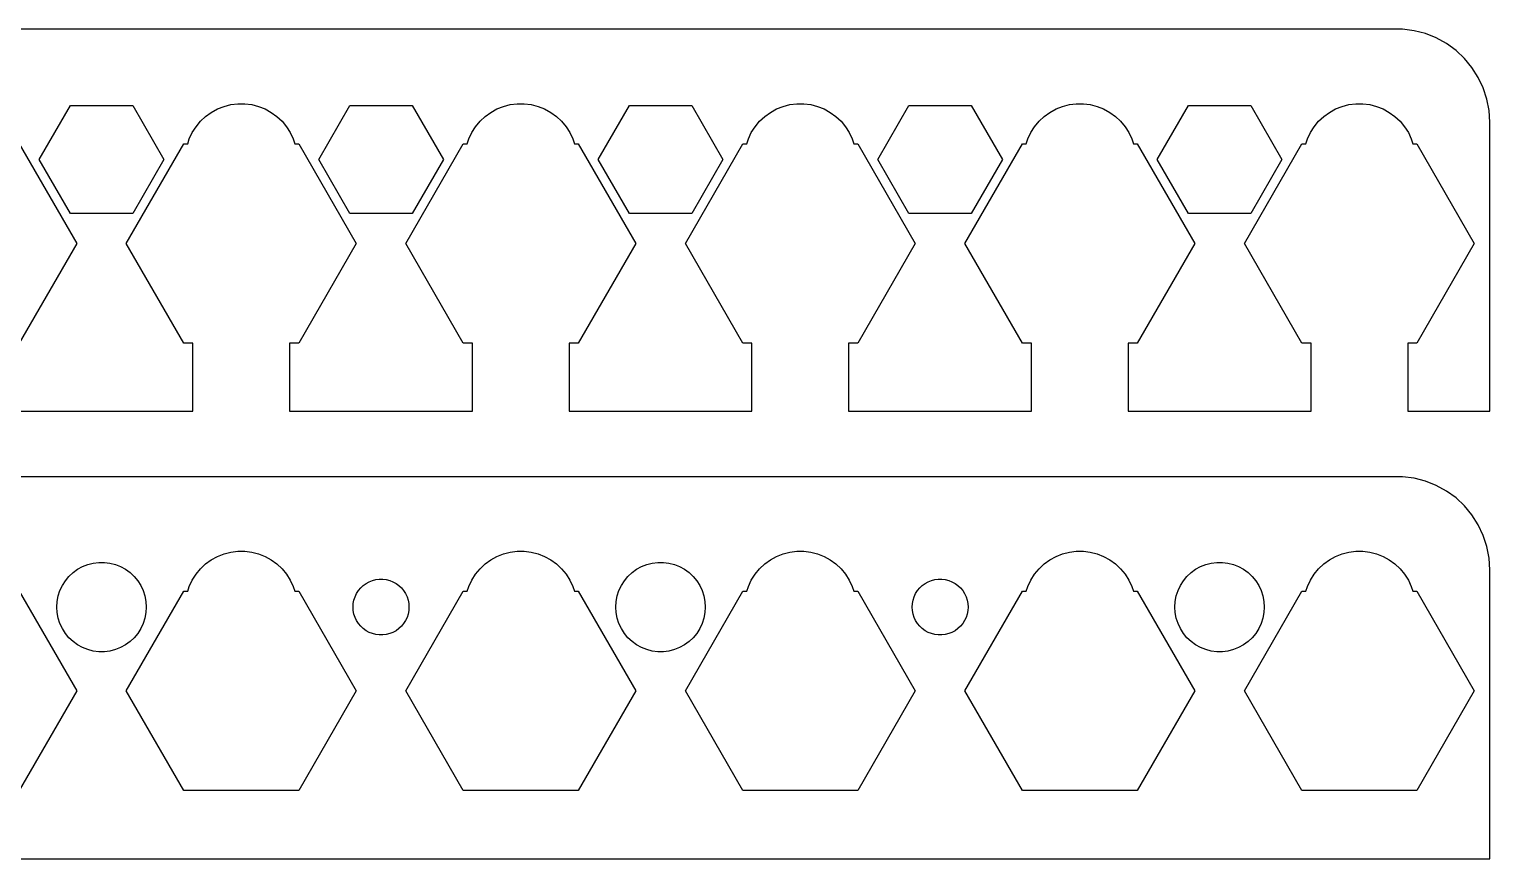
# Model space of a CAD drawing. Header units: metres. Extents: x -74 to 74, y 0 to 92.
# Drawn here: x -3.9 to 74.5, y 0 to 44.5 of the extents above; entities that cross this region are included whole.
import ezdxf

# ---------------------------------------------------------------- set-up
doc = ezdxf.new("R2010")
doc.units = ezdxf.units.M

msp = doc.modelspace()

# ---------------------------------------------------------------- linework, layer by layer
for p, q in [((69.8139, 44.4901), (-69.8139, 44.4901)), ((70.4369, 44.4114), (69.8139, 44.4901)), ((71.0451, 44.2553), (70.4369, 44.4114)), ((71.6289, 44.0241), (71.0451, 44.2553)), ((72.1791, 43.7216), (71.6289, 44.0241)), ((72.6871, 43.3526), (72.1791, 43.7216)), ((73.1448, 42.9227), (72.6871, 43.3526)), ((73.5451, 42.4389), (73.1448, 42.9227)), ((73.8815, 41.9088), (73.5451, 42.4389)), ((74.1489, 41.3406), (73.8815, 41.9088)), ((74.3429, 40.7434), (74.1489, 41.3406)), ((-3.34659, 37.5), (-1.67329, 40.3982)), ((-1.67329, 40.3982), (1.67329, 40.3982)), ((1.67329, 40.3982), (3.34659, 37.5)), ((5.58772, 39.8115), (5.89252, 40.033)), ((5.89252, 40.033), (6.22266, 40.2145)), ((6.22266, 40.2145), (6.57294, 40.3532)), ((6.57294, 40.3532), (6.93785, 40.4469)), ((6.93785, 40.4469), (7.31161, 40.4941)), ((7.31161, 40.4941), (7.68837, 40.4941)), ((7.68837, 40.4941), (8.06213, 40.4469)), ((8.06213, 40.4469), (8.42705, 40.3532)), ((8.42705, 40.3532), (8.77733, 40.2145)), ((8.77733, 40.2145), (9.10747, 40.033)), ((9.10747, 40.033), (9.41226, 39.8115)), ((11.6534, 37.5), (13.3267, 40.3982)), ((13.3267, 40.3982), (16.6733, 40.3982)), ((16.6733, 40.3982), (18.3466, 37.5)), ((20.5877, 39.8115), (20.8925, 40.033)), ((20.8925, 40.033), (21.2227, 40.2145)), ((21.2227, 40.2145), (21.5729, 40.3532)), ((21.5729, 40.3532), (21.9379, 40.4469)), ((21.9379, 40.4469), (22.3116, 40.4941)), ((22.3116, 40.4941), (22.6884, 40.4941)), ((22.6884, 40.4941), (23.0621, 40.4469)), ((23.0621, 40.4469), (23.427, 40.3532)), ((23.427, 40.3532), (23.7773, 40.2145)), ((23.7773, 40.2145), (24.1075, 40.033)), ((24.1075, 40.033), (24.4123, 39.8115)), ((26.6534, 37.5), (28.3267, 40.3982)), ((28.3267, 40.3982), (31.6733, 40.3982)), ((31.6733, 40.3982), (33.3466, 37.5)), ((35.5877, 39.8115), (35.8925, 40.033)), ((35.8925, 40.033), (36.2227, 40.2145)), ((36.2227, 40.2145), (36.5729, 40.3532)), ((36.5729, 40.3532), (36.9379, 40.4469)), ((36.9379, 40.4469), (37.3116, 40.4941)), ((37.3116, 40.4941), (37.6884, 40.4941)), ((37.6884, 40.4941), (38.0621, 40.4469)), ((38.0621, 40.4469), (38.427, 40.3532)), ((38.427, 40.3532), (38.7773, 40.2145)), ((38.7773, 40.2145), (39.1075, 40.033)), ((39.1075, 40.033), (39.4123, 39.8115)), ((41.6534, 37.5), (43.3267, 40.3982)), ((43.3267, 40.3982), (46.6733, 40.3982)), ((46.6733, 40.3982), (48.3466, 37.5)), ((50.5877, 39.8115), (50.8925, 40.033)), ((50.8925, 40.033), (51.2227, 40.2145)), ((51.2227, 40.2145), (51.5729, 40.3532)), ((51.5729, 40.3532), (51.9379, 40.4469)), ((51.9379, 40.4469), (52.3116, 40.4941)), ((52.3116, 40.4941), (52.6884, 40.4941)), ((52.6884, 40.4941), (53.0621, 40.4469)), ((53.0621, 40.4469), (53.427, 40.3532)), ((53.427, 40.3532), (53.7773, 40.2145)), ((53.7773, 40.2145), (54.1075, 40.033)), ((54.1075, 40.033), (54.4123, 39.8115)), ((56.6534, 37.5), (58.3267, 40.3982)), ((58.3267, 40.3982), (61.6733, 40.3982)), ((61.6733, 40.3982), (63.3466, 37.5)), ((65.5877, 39.8115), (65.8925, 40.033)), ((65.8925, 40.033), (66.2227, 40.2145)), ((66.2227, 40.2145), (66.573, 40.3532)), ((66.573, 40.3532), (66.9379, 40.4469)), ((66.9379, 40.4469), (67.3116, 40.4941)), ((67.3116, 40.4941), (67.6884, 40.4941)), ((67.6884, 40.4941), (68.0621, 40.4469)), ((68.0621, 40.4469), (68.427, 40.3532)), ((68.427, 40.3532), (68.7773, 40.2145)), ((68.7773, 40.2145), (69.1075, 40.033)), ((69.1075, 40.033), (69.4123, 39.8115)), ((74.4606, 40.1267), (74.3429, 40.7434)), ((74.5, 39.5), (74.4606, 40.1267)), ((4.87108, 38.9453), (5.07294, 39.2634)), ((5.07294, 39.2634), (5.31308, 39.5536)), ((5.31308, 39.5536), (5.58772, 39.8115)), ((9.41226, 39.8115), (9.6869, 39.5536)), ((9.6869, 39.5536), (9.92705, 39.2634)), ((9.92705, 39.2634), (10.1289, 38.9453)), ((19.8711, 38.9453), (20.0729, 39.2634)), ((20.0729, 39.2634), (20.3131, 39.5536)), ((20.3131, 39.5536), (20.5877, 39.8115)), ((24.4123, 39.8115), (24.6869, 39.5536)), ((24.6869, 39.5536), (24.927, 39.2634)), ((24.927, 39.2634), (25.1289, 38.9453)), ((34.8711, 38.9453), (35.0729, 39.2634)), ((35.0729, 39.2634), (35.3131, 39.5536)), ((35.3131, 39.5536), (35.5877, 39.8115)), ((39.4123, 39.8115), (39.6869, 39.5536)), ((39.6869, 39.5536), (39.927, 39.2634)), ((39.927, 39.2634), (40.1289, 38.9453)), ((49.8711, 38.9453), (50.0729, 39.2634)), ((50.0729, 39.2634), (50.3131, 39.5536)), ((50.3131, 39.5536), (50.5877, 39.8115)), ((54.4123, 39.8115), (54.6869, 39.5536)), ((54.6869, 39.5536), (54.927, 39.2634)), ((54.927, 39.2634), (55.1289, 38.9453)), ((64.8711, 38.9453), (65.073, 39.2634)), ((65.073, 39.2634), (65.3131, 39.5536)), ((65.3131, 39.5536), (65.5877, 39.8115)), ((69.4123, 39.8115), (69.6869, 39.5536)), ((69.6869, 39.5536), (69.927, 39.2634)), ((69.927, 39.2634), (70.1289, 38.9453)), ((74.5, 24), (74.5, 39.5)), ((4.62585, 38.3434), (4.71066, 38.6044)), ((4.71066, 38.6044), (4.87108, 38.9453)), ((10.1289, 38.9453), (10.2893, 38.6044)), ((10.2893, 38.6044), (10.3741, 38.3434)), ((19.6259, 38.3434), (19.7107, 38.6044)), ((19.7107, 38.6044), (19.8711, 38.9453)), ((25.1289, 38.9453), (25.2893, 38.6044)), ((25.2893, 38.6044), (25.3741, 38.3434)), ((34.6259, 38.3434), (34.7107, 38.6044)), ((34.7107, 38.6044), (34.8711, 38.9453)), ((40.1289, 38.9453), (40.2893, 38.6044)), ((40.2893, 38.6044), (40.3741, 38.3434)), ((49.6259, 38.3434), (49.7107, 38.6044)), ((49.7107, 38.6044), (49.8711, 38.9453)), ((55.1289, 38.9453), (55.2893, 38.6044)), ((55.2893, 38.6044), (55.3741, 38.3434)), ((64.6259, 38.3434), (64.7107, 38.6044)), ((64.7107, 38.6044), (64.8711, 38.9453)), ((70.1289, 38.9453), (70.2893, 38.6044)), ((70.2893, 38.6044), (70.3741, 38.3434)), ((-4.41501, 38.3434), (-1.33, 33)), ((1.33, 33), (4.41501, 38.3434)), ((4.41501, 38.3434), (4.62585, 38.3434)), ((10.3741, 38.3434), (10.585, 38.3434)), ((10.585, 38.3434), (13.67, 33)), ((16.33, 33), (19.415, 38.3434)), ((19.415, 38.3434), (19.6259, 38.3434)), ((25.3741, 38.3434), (25.585, 38.3434)), ((25.585, 38.3434), (28.67, 33)), ((31.33, 33), (34.415, 38.3434)), ((34.415, 38.3434), (34.6259, 38.3434)), ((40.3741, 38.3434), (40.585, 38.3434)), ((40.585, 38.3434), (43.67, 33)), ((46.33, 33), (49.415, 38.3434)), ((49.415, 38.3434), (49.6259, 38.3434)), ((55.3741, 38.3434), (55.585, 38.3434)), ((55.585, 38.3434), (58.67, 33)), ((61.33, 33), (64.415, 38.3434)), ((64.415, 38.3434), (64.6259, 38.3434)), ((70.3741, 38.3434), (70.585, 38.3434)), ((70.585, 38.3434), (73.67, 33)), ((-1.67329, 34.6018), (-3.34659, 37.5)), ((3.34659, 37.5), (1.67329, 34.6018)), ((13.3267, 34.6018), (11.6534, 37.5)), ((18.3466, 37.5), (16.6733, 34.6018)), ((28.3267, 34.6018), (26.6534, 37.5)), ((33.3466, 37.5), (31.6733, 34.6018)), ((43.3267, 34.6018), (41.6534, 37.5)), ((48.3466, 37.5), (46.6733, 34.6018)), ((58.3267, 34.6018), (56.6534, 37.5)), ((63.3466, 37.5), (61.6733, 34.6018)), ((1.67329, 34.6018), (-1.67329, 34.6018)), ((16.6733, 34.6018), (13.3267, 34.6018)), ((31.6733, 34.6018), (28.3267, 34.6018)), ((46.6733, 34.6018), (43.3267, 34.6018)), ((61.6733, 34.6018), (58.3267, 34.6018)), ((-1.33, 33), (-4.41501, 27.6566)), ((4.41501, 27.6566), (1.33, 33)), ((13.67, 33), (10.585, 27.6566)), ((19.415, 27.6566), (16.33, 33)), ((28.67, 33), (25.585, 27.6566)), ((34.415, 27.6566), (31.33, 33)), ((43.67, 33), (40.585, 27.6566)), ((49.415, 27.6566), (46.33, 33)), ((58.67, 33), (55.585, 27.6566)), ((64.415, 27.6566), (61.33, 33)), ((73.67, 33), (70.585, 27.6566)), ((4.90581, 27.6566), (4.41501, 27.6566)), ((4.90581, 24), (4.90581, 27.6566)), ((10.585, 27.6566), (10.0942, 27.6566)), ((10.0942, 27.6566), (10.0942, 24)), ((19.9058, 27.6566), (19.415, 27.6566)), ((19.9058, 24), (19.9058, 27.6566)), ((25.585, 27.6566), (25.0942, 27.6566)), ((25.0942, 27.6566), (25.0942, 24)), ((34.9058, 27.6566), (34.415, 27.6566)), ((34.9058, 24), (34.9058, 27.6566)), ((40.585, 27.6566), (40.0942, 27.6566)), ((40.0942, 27.6566), (40.0942, 24)), ((49.9058, 27.6566), (49.415, 27.6566)), ((49.9058, 24), (49.9058, 27.6566)), ((55.585, 27.6566), (55.0942, 27.6566)), ((55.0942, 27.6566), (55.0942, 24)), ((64.9058, 27.6566), (64.415, 27.6566)), ((64.9058, 24), (64.9058, 27.6566)), ((70.585, 27.6566), (70.0942, 27.6566)), ((70.0942, 27.6566), (70.0942, 24)), ((-4.90581, 24), (4.90581, 24)), ((10.0942, 24), (19.9058, 24)), ((25.0942, 24), (34.9058, 24)), ((40.0942, 24), (49.9058, 24)), ((55.0942, 24), (64.9058, 24)), ((70.0942, 24), (74.5, 24)), ((69.8139, 20.4901), (-69.8139, 20.4901)), ((70.4369, 20.4114), (69.8139, 20.4901)), ((71.0451, 20.2553), (70.4369, 20.4114)), ((71.6289, 20.0241), (71.0451, 20.2553)), ((72.1791, 19.7216), (71.6289, 20.0241)), ((72.6871, 19.3526), (72.1791, 19.7216)), ((73.1448, 18.9227), (72.6871, 19.3526)), ((73.5451, 18.4389), (73.1448, 18.9227)), ((73.8815, 17.9088), (73.5451, 18.4389)), ((74.1489, 17.3406), (73.8815, 17.9088)), ((74.3429, 16.7434), (74.1489, 17.3406)), ((6.93785, 16.4469), (7.31161, 16.4941)), ((7.31161, 16.4941), (7.68837, 16.4941)), ((7.68837, 16.4941), (8.06213, 16.4469)), ((21.9379, 16.4469), (22.3116, 16.4941)), ((22.3116, 16.4941), (22.6884, 16.4941)), ((22.6884, 16.4941), (23.0621, 16.4469)), ((36.9379, 16.4469), (37.3116, 16.4941)), ((37.3116, 16.4941), (37.6884, 16.4941)), ((37.6884, 16.4941), (38.0621, 16.4469)), ((51.9379, 16.4469), (52.3116, 16.4941)), ((52.3116, 16.4941), (52.6884, 16.4941)), ((52.6884, 16.4941), (53.0621, 16.4469)), ((66.9379, 16.4469), (67.3116, 16.4941)), ((67.3116, 16.4941), (67.6884, 16.4941)), ((67.6884, 16.4941), (68.0621, 16.4469)), ((74.4606, 16.1267), (74.3429, 16.7434)), ((-1.02187, 15.6716), (-0.74164, 15.7825)), ((-0.74164, 15.7825), (-0.44971, 15.8575)), ((-0.44971, 15.8575), (-0.1507, 15.8953)), ((-0.1507, 15.8953), (0.1507, 15.8953)), ((0.1507, 15.8953), (0.44971, 15.8575)), ((0.44971, 15.8575), (0.74164, 15.7825)), ((0.74164, 15.7825), (1.02187, 15.6716)), ((5.31308, 15.5536), (5.58772, 15.8115)), ((5.58772, 15.8115), (5.89252, 16.033)), ((5.89252, 16.033), (6.22266, 16.2145)), ((6.22266, 16.2145), (6.57294, 16.3532)), ((6.57294, 16.3532), (6.93785, 16.4469)), ((8.06213, 16.4469), (8.42705, 16.3532)), ((8.42705, 16.3532), (8.77733, 16.2145)), ((8.77733, 16.2145), (9.10747, 16.033)), ((9.10747, 16.033), (9.41226, 15.8115)), ((9.41226, 15.8115), (9.6869, 15.5536)), ((20.3131, 15.5536), (20.5877, 15.8115)), ((20.5877, 15.8115), (20.8925, 16.033)), ((20.8925, 16.033), (21.2227, 16.2145)), ((21.2227, 16.2145), (21.5729, 16.3532)), ((21.5729, 16.3532), (21.9379, 16.4469)), ((23.0621, 16.4469), (23.427, 16.3532)), ((23.427, 16.3532), (23.7773, 16.2145)), ((23.7773, 16.2145), (24.1075, 16.033)), ((24.1075, 16.033), (24.4123, 15.8115)), ((24.4123, 15.8115), (24.6869, 15.5536)), ((28.9781, 15.6716), (29.2583, 15.7825)), ((29.2583, 15.7825), (29.5503, 15.8575)), ((29.5503, 15.8575), (29.8493, 15.8953)), ((29.8493, 15.8953), (30.1507, 15.8953)), ((30.1507, 15.8953), (30.4497, 15.8575)), ((30.4497, 15.8575), (30.7416, 15.7825)), ((30.7416, 15.7825), (31.0219, 15.6716)), ((35.3131, 15.5536), (35.5877, 15.8115)), ((35.5877, 15.8115), (35.8925, 16.033)), ((35.8925, 16.033), (36.2227, 16.2145)), ((36.2227, 16.2145), (36.5729, 16.3532)), ((36.5729, 16.3532), (36.9379, 16.4469)), ((38.0621, 16.4469), (38.427, 16.3532)), ((38.427, 16.3532), (38.7773, 16.2145)), ((38.7773, 16.2145), (39.1075, 16.033)), ((39.1075, 16.033), (39.4123, 15.8115)), ((39.4123, 15.8115), (39.6869, 15.5536)), ((50.3131, 15.5536), (50.5877, 15.8115)), ((50.5877, 15.8115), (50.8925, 16.033)), ((50.8925, 16.033), (51.2227, 16.2145)), ((51.2227, 16.2145), (51.5729, 16.3532)), ((51.5729, 16.3532), (51.9379, 16.4469)), ((53.0621, 16.4469), (53.427, 16.3532)), ((53.427, 16.3532), (53.7773, 16.2145)), ((53.7773, 16.2145), (54.1075, 16.033)), ((54.1075, 16.033), (54.4123, 15.8115)), ((54.4123, 15.8115), (54.6869, 15.5536)), ((58.9781, 15.6716), (59.2583, 15.7825)), ((59.2583, 15.7825), (59.5503, 15.8575)), ((59.5503, 15.8575), (59.8493, 15.8953)), ((59.8493, 15.8953), (60.1507, 15.8953)), ((60.1507, 15.8953), (60.4497, 15.8575)), ((60.4497, 15.8575), (60.7416, 15.7825)), ((60.7416, 15.7825), (61.0219, 15.6716)), ((65.3131, 15.5536), (65.5877, 15.8115)), ((65.5877, 15.8115), (65.8925, 16.033)), ((65.8925, 16.033), (66.2227, 16.2145)), ((66.2227, 16.2145), (66.573, 16.3532)), ((66.573, 16.3532), (66.9379, 16.4469)), ((68.0621, 16.4469), (68.427, 16.3532)), ((68.427, 16.3532), (68.7773, 16.2145)), ((68.7773, 16.2145), (69.1075, 16.033)), ((69.1075, 16.033), (69.4123, 15.8115)), ((69.4123, 15.8115), (69.6869, 15.5536)), ((74.5, 15.5), (74.4606, 16.1267)), ((-2.10313, 14.6562), (-1.94164, 14.9107)), ((-1.94164, 14.9107), (-1.74951, 15.1429)), ((-1.74951, 15.1429), (-1.52982, 15.3492)), ((-1.52982, 15.3492), (-1.28598, 15.5264)), ((-1.28598, 15.5264), (-1.02187, 15.6716)), ((1.02187, 15.6716), (1.28598, 15.5264)), ((1.28598, 15.5264), (1.52982, 15.3492)), ((1.52982, 15.3492), (1.74951, 15.1429)), ((1.74951, 15.1429), (1.94164, 14.9107)), ((1.94164, 14.9107), (2.10313, 14.6562)), ((4.71066, 14.6044), (4.87108, 14.9453)), ((4.87108, 14.9453), (5.07294, 15.2634)), ((5.07294, 15.2634), (5.31308, 15.5536)), ((9.6869, 15.5536), (9.92705, 15.2634)), ((9.92705, 15.2634), (10.1289, 14.9453)), ((10.1289, 14.9453), (10.2893, 14.6044)), ((14.3613, 14.8572), (14.5365, 14.9266)), ((14.5365, 14.9266), (14.7189, 14.9734)), ((14.7189, 14.9734), (14.9058, 14.997)), ((14.9058, 14.997), (15.0942, 14.997)), ((15.0942, 14.997), (15.2811, 14.9734)), ((15.2811, 14.9734), (15.4635, 14.9266)), ((15.4635, 14.9266), (15.6387, 14.8572)), ((19.7107, 14.6044), (19.8711, 14.9453)), ((19.8711, 14.9453), (20.0729, 15.2634)), ((20.0729, 15.2634), (20.3131, 15.5536)), ((24.6869, 15.5536), (24.927, 15.2634)), ((24.927, 15.2634), (25.1289, 14.9453)), ((25.1289, 14.9453), (25.2893, 14.6044)), ((27.8969, 14.6562), (28.0583, 14.9107)), ((28.0583, 14.9107), (28.2505, 15.1429)), ((28.2505, 15.1429), (28.4702, 15.3492)), ((28.4702, 15.3492), (28.714, 15.5264)), ((28.714, 15.5264), (28.9781, 15.6716)), ((31.0219, 15.6716), (31.286, 15.5264)), ((31.286, 15.5264), (31.5298, 15.3492)), ((31.5298, 15.3492), (31.7495, 15.1429)), ((31.7495, 15.1429), (31.9416, 14.9107)), ((31.9416, 14.9107), (32.1031, 14.6562)), ((34.7107, 14.6044), (34.8711, 14.9453)), ((34.8711, 14.9453), (35.0729, 15.2634)), ((35.0729, 15.2634), (35.3131, 15.5536)), ((39.6869, 15.5536), (39.927, 15.2634)), ((39.927, 15.2634), (40.1289, 14.9453)), ((40.1289, 14.9453), (40.2893, 14.6044)), ((44.3613, 14.8572), (44.5365, 14.9266)), ((44.5365, 14.9266), (44.7189, 14.9734)), ((44.7189, 14.9734), (44.9058, 14.997)), ((44.9058, 14.997), (45.0942, 14.997)), ((45.0942, 14.997), (45.2811, 14.9734)), ((45.2811, 14.9734), (45.4635, 14.9266)), ((45.4635, 14.9266), (45.6387, 14.8572)), ((49.7107, 14.6044), (49.8711, 14.9453)), ((49.8711, 14.9453), (50.0729, 15.2634)), ((50.0729, 15.2634), (50.3131, 15.5536)), ((54.6869, 15.5536), (54.927, 15.2634)), ((54.927, 15.2634), (55.1289, 14.9453)), ((55.1289, 14.9453), (55.2893, 14.6044)), ((57.8969, 14.6562), (58.0583, 14.9107)), ((58.0583, 14.9107), (58.2505, 15.1429)), ((58.2505, 15.1429), (58.4702, 15.3492)), ((58.4702, 15.3492), (58.714, 15.5264)), ((58.714, 15.5264), (58.9781, 15.6716)), ((61.0219, 15.6716), (61.286, 15.5264)), ((61.286, 15.5264), (61.5298, 15.3492)), ((61.5298, 15.3492), (61.7495, 15.1429)), ((61.7495, 15.1429), (61.9416, 14.9107)), ((61.9416, 14.9107), (62.1031, 14.6562)), ((64.7107, 14.6044), (64.8711, 14.9453)), ((64.8711, 14.9453), (65.073, 15.2634)), ((65.073, 15.2634), (65.3131, 15.5536)), ((69.6869, 15.5536), (69.927, 15.2634)), ((69.927, 15.2634), (70.1289, 14.9453)), ((70.1289, 14.9453), (70.2893, 14.6044)), ((74.5, 0), (74.5, 15.5)), ((-4.41501, 14.3434), (-1.33, 9)), ((-2.32458, 14.0968), (-2.23146, 14.3835)), ((-2.23146, 14.3835), (-2.10313, 14.6562)), ((1.33, 9), (4.41501, 14.3434)), ((2.10313, 14.6562), (2.23146, 14.3835)), ((2.23146, 14.3835), (2.32458, 14.0968)), ((4.41501, 14.3434), (4.62585, 14.3434)), ((4.62585, 14.3434), (4.71066, 14.6044)), ((10.2893, 14.6044), (10.3741, 14.3434)), ((10.3741, 14.3434), (10.585, 14.3434)), ((10.585, 14.3434), (13.67, 9)), ((13.6053, 14.0522), (13.6855, 14.2226)), ((13.6855, 14.2226), (13.7865, 14.3817)), ((13.7865, 14.3817), (13.9065, 14.5268)), ((13.9065, 14.5268), (14.0439, 14.6558)), ((14.0439, 14.6558), (14.1963, 14.7665)), ((14.1963, 14.7665), (14.3613, 14.8572)), ((15.6387, 14.8572), (15.8037, 14.7665)), ((15.8037, 14.7665), (15.9561, 14.6558)), ((15.9561, 14.6558), (16.0934, 14.5268)), ((16.0934, 14.5268), (16.2135, 14.3817)), ((16.2135, 14.3817), (16.3145, 14.2226)), ((16.3145, 14.2226), (16.3947, 14.0522)), ((16.33, 9), (19.415, 14.3434)), ((19.415, 14.3434), (19.6259, 14.3434)), ((19.6259, 14.3434), (19.7107, 14.6044)), ((25.2893, 14.6044), (25.3741, 14.3434)), ((25.3741, 14.3434), (25.585, 14.3434)), ((25.585, 14.3434), (28.67, 9)), ((27.6754, 14.0968), (27.7685, 14.3835)), ((27.7685, 14.3835), (27.8969, 14.6562)), ((31.33, 9), (34.415, 14.3434)), ((32.1031, 14.6562), (32.2315, 14.3835)), ((32.2315, 14.3835), (32.3246, 14.0968)), ((34.415, 14.3434), (34.6259, 14.3434)), ((34.6259, 14.3434), (34.7107, 14.6044)), ((40.2893, 14.6044), (40.3741, 14.3434)), ((40.3741, 14.3434), (40.585, 14.3434)), ((40.585, 14.3434), (43.67, 9)), ((43.6053, 14.0522), (43.6855, 14.2226)), ((43.6855, 14.2226), (43.7865, 14.3817)), ((43.7865, 14.3817), (43.9065, 14.5268)), ((43.9065, 14.5268), (44.0439, 14.6558)), ((44.0439, 14.6558), (44.1963, 14.7665)), ((44.1963, 14.7665), (44.3613, 14.8572)), ((45.6387, 14.8572), (45.8037, 14.7665)), ((45.8037, 14.7665), (45.9561, 14.6558)), ((45.9561, 14.6558), (46.0934, 14.5268)), ((46.0934, 14.5268), (46.2135, 14.3817)), ((46.2135, 14.3817), (46.3145, 14.2226)), ((46.3145, 14.2226), (46.3947, 14.0522)), ((46.33, 9), (49.415, 14.3434)), ((49.415, 14.3434), (49.6259, 14.3434)), ((49.6259, 14.3434), (49.7107, 14.6044)), ((55.2893, 14.6044), (55.3741, 14.3434)), ((55.3741, 14.3434), (55.585, 14.3434)), ((55.585, 14.3434), (58.67, 9)), ((57.6754, 14.0968), (57.7685, 14.3835)), ((57.7685, 14.3835), (57.8969, 14.6562)), ((61.33, 9), (64.415, 14.3434)), ((62.1031, 14.6562), (62.2315, 14.3835)), ((62.2315, 14.3835), (62.3246, 14.0968)), ((64.415, 14.3434), (64.6259, 14.3434)), ((64.6259, 14.3434), (64.7107, 14.6044)), ((70.2893, 14.6044), (70.3741, 14.3434)), ((70.3741, 14.3434), (70.585, 14.3434)), ((70.585, 14.3434), (73.67, 9)), ((-2.39999, 13.5), (-2.38107, 13.8008)), ((-2.38107, 13.1992), (-2.39999, 13.5)), ((-2.38107, 13.8008), (-2.32458, 14.0968)), ((2.32458, 14.0968), (2.38107, 13.8008)), ((2.38107, 13.8008), (2.39999, 13.5)), ((2.39999, 13.5), (2.38107, 13.1992)), ((13.5, 13.5), (13.5118, 13.688)), ((13.5118, 13.312), (13.5, 13.5)), ((13.5118, 13.688), (13.5471, 13.873)), ((13.5471, 13.873), (13.6053, 14.0522)), ((16.3947, 14.0522), (16.4529, 13.873)), ((16.4529, 13.873), (16.4882, 13.688)), ((16.4882, 13.688), (16.5, 13.5)), ((16.5, 13.5), (16.4882, 13.312)), ((27.6, 13.5), (27.6189, 13.8008)), ((27.6189, 13.1992), (27.6, 13.5)), ((27.6189, 13.8008), (27.6754, 14.0968)), ((32.3246, 14.0968), (32.3811, 13.8008)), ((32.3811, 13.8008), (32.4, 13.5)), ((32.4, 13.5), (32.3811, 13.1992)), ((43.5, 13.5), (43.5118, 13.688)), ((43.5118, 13.312), (43.5, 13.5)), ((43.5118, 13.688), (43.5471, 13.873)), ((43.5471, 13.873), (43.6053, 14.0522)), ((46.3947, 14.0522), (46.4529, 13.873)), ((46.4529, 13.873), (46.4882, 13.688)), ((46.4882, 13.688), (46.5, 13.5)), ((46.5, 13.5), (46.4882, 13.312)), ((57.6, 13.5), (57.6189, 13.8008)), ((57.6189, 13.1992), (57.6, 13.5)), ((57.6189, 13.8008), (57.6754, 14.0968)), ((62.3246, 14.0968), (62.3811, 13.8008)), ((62.3811, 13.8008), (62.4, 13.5)), ((62.4, 13.5), (62.3811, 13.1992)), ((-2.32458, 12.9031), (-2.38107, 13.1992)), ((-2.23146, 12.6165), (-2.32458, 12.9031)), ((-2.10313, 12.3438), (-2.23146, 12.6165)), ((2.23146, 12.6165), (2.10313, 12.3438)), ((2.32458, 12.9031), (2.23146, 12.6165)), ((2.38107, 13.1992), (2.32458, 12.9031)), ((13.5471, 13.127), (13.5118, 13.312)), ((13.6053, 12.9478), (13.5471, 13.127)), ((13.6855, 12.7774), (13.6053, 12.9478)), ((13.7865, 12.6183), (13.6855, 12.7774)), ((13.9065, 12.4732), (13.7865, 12.6183)), ((16.2135, 12.6183), (16.0934, 12.4732)), ((16.3145, 12.7774), (16.2135, 12.6183)), ((16.3947, 12.9478), (16.3145, 12.7774)), ((16.4529, 13.127), (16.3947, 12.9478)), ((16.4882, 13.312), (16.4529, 13.127)), ((27.6754, 12.9031), (27.6189, 13.1992)), ((27.7685, 12.6165), (27.6754, 12.9031)), ((27.8969, 12.3438), (27.7685, 12.6165)), ((32.2315, 12.6165), (32.1031, 12.3438)), ((32.3246, 12.9031), (32.2315, 12.6165)), ((32.3811, 13.1992), (32.3246, 12.9031)), ((43.5471, 13.127), (43.5118, 13.312)), ((43.6053, 12.9478), (43.5471, 13.127)), ((43.6855, 12.7774), (43.6053, 12.9478)), ((43.7865, 12.6183), (43.6855, 12.7774)), ((43.9065, 12.4732), (43.7865, 12.6183)), ((46.2135, 12.6183), (46.0934, 12.4732)), ((46.3145, 12.7774), (46.2135, 12.6183)), ((46.3947, 12.9478), (46.3145, 12.7774)), ((46.4529, 13.127), (46.3947, 12.9478)), ((46.4882, 13.312), (46.4529, 13.127)), ((57.6754, 12.9031), (57.6189, 13.1992)), ((57.7685, 12.6165), (57.6754, 12.9031)), ((57.8969, 12.3438), (57.7685, 12.6165)), ((62.2315, 12.6165), (62.1031, 12.3438)), ((62.3246, 12.9031), (62.2315, 12.6165)), ((62.3811, 13.1992), (62.3246, 12.9031)), ((-1.94164, 12.0893), (-2.10313, 12.3438)), ((-1.74951, 11.8571), (-1.94164, 12.0893)), ((-1.52982, 11.6508), (-1.74951, 11.8571)), ((1.74951, 11.8571), (1.52982, 11.6508)), ((1.94164, 12.0893), (1.74951, 11.8571)), ((2.10313, 12.3438), (1.94164, 12.0893)), ((14.0439, 12.3442), (13.9065, 12.4732)), ((14.1963, 12.2335), (14.0439, 12.3442)), ((14.3613, 12.1427), (14.1963, 12.2335)), ((14.5365, 12.0734), (14.3613, 12.1427)), ((14.7189, 12.0266), (14.5365, 12.0734)), ((14.9058, 12.0029), (14.7189, 12.0266)), ((15.0942, 12.0029), (14.9058, 12.0029)), ((15.2811, 12.0266), (15.0942, 12.0029)), ((15.4635, 12.0734), (15.2811, 12.0266)), ((15.6387, 12.1427), (15.4635, 12.0734)), ((15.8037, 12.2335), (15.6387, 12.1427)), ((15.9561, 12.3442), (15.8037, 12.2335)), ((16.0934, 12.4732), (15.9561, 12.3442)), ((28.0583, 12.0893), (27.8969, 12.3438)), ((28.2505, 11.8571), (28.0583, 12.0893)), ((28.4702, 11.6508), (28.2505, 11.8571)), ((31.7495, 11.8571), (31.5298, 11.6508)), ((31.9416, 12.0893), (31.7495, 11.8571)), ((32.1031, 12.3438), (31.9416, 12.0893)), ((44.0439, 12.3442), (43.9065, 12.4732)), ((44.1963, 12.2335), (44.0439, 12.3442)), ((44.3613, 12.1427), (44.1963, 12.2335)), ((44.5365, 12.0734), (44.3613, 12.1427)), ((44.7189, 12.0266), (44.5365, 12.0734)), ((44.9058, 12.0029), (44.7189, 12.0266)), ((45.0942, 12.0029), (44.9058, 12.0029)), ((45.2811, 12.0266), (45.0942, 12.0029)), ((45.4635, 12.0734), (45.2811, 12.0266)), ((45.6387, 12.1427), (45.4635, 12.0734)), ((45.8037, 12.2335), (45.6387, 12.1427)), ((45.9561, 12.3442), (45.8037, 12.2335)), ((46.0934, 12.4732), (45.9561, 12.3442)), ((58.0583, 12.0893), (57.8969, 12.3438)), ((58.2505, 11.8571), (58.0583, 12.0893)), ((58.4702, 11.6508), (58.2505, 11.8571)), ((61.7495, 11.8571), (61.5298, 11.6508)), ((61.9416, 12.0893), (61.7495, 11.8571)), ((62.1031, 12.3438), (61.9416, 12.0893)), ((-1.28598, 11.4736), (-1.52982, 11.6508)), ((-1.02187, 11.3284), (-1.28598, 11.4736)), ((-0.74164, 11.2175), (-1.02187, 11.3284)), ((-0.44971, 11.1425), (-0.74164, 11.2175)), ((-0.1507, 11.1047), (-0.44971, 11.1425)), ((0.1507, 11.1047), (-0.1507, 11.1047)), ((0.44971, 11.1425), (0.1507, 11.1047)), ((0.74164, 11.2175), (0.44971, 11.1425)), ((1.02187, 11.3284), (0.74164, 11.2175)), ((1.28598, 11.4736), (1.02187, 11.3284)), ((1.52982, 11.6508), (1.28598, 11.4736)), ((28.714, 11.4736), (28.4702, 11.6508)), ((28.9781, 11.3284), (28.714, 11.4736)), ((29.2583, 11.2175), (28.9781, 11.3284)), ((29.5503, 11.1425), (29.2583, 11.2175)), ((29.8493, 11.1047), (29.5503, 11.1425)), ((30.1507, 11.1047), (29.8493, 11.1047)), ((30.4497, 11.1425), (30.1507, 11.1047)), ((30.7416, 11.2175), (30.4497, 11.1425)), ((31.0219, 11.3284), (30.7416, 11.2175)), ((31.286, 11.4736), (31.0219, 11.3284)), ((31.5298, 11.6508), (31.286, 11.4736)), ((58.714, 11.4736), (58.4702, 11.6508)), ((58.9781, 11.3284), (58.714, 11.4736)), ((59.2583, 11.2175), (58.9781, 11.3284)), ((59.5503, 11.1425), (59.2583, 11.2175)), ((59.8493, 11.1047), (59.5503, 11.1425)), ((60.1507, 11.1047), (59.8493, 11.1047)), ((60.4497, 11.1425), (60.1507, 11.1047)), ((60.7416, 11.2175), (60.4497, 11.1425)), ((61.0219, 11.3284), (60.7416, 11.2175)), ((61.286, 11.4736), (61.0219, 11.3284)), ((61.5298, 11.6508), (61.286, 11.4736)), ((-1.33, 9), (-4.41501, 3.65663)), ((4.41501, 3.65663), (1.33, 9)), ((13.67, 9), (10.585, 3.65663)), ((19.415, 3.65663), (16.33, 9)), ((28.67, 9), (25.585, 3.65663)), ((34.415, 3.65663), (31.33, 9)), ((43.67, 9), (40.585, 3.65663)), ((49.415, 3.65663), (46.33, 9)), ((58.67, 9), (55.585, 3.65663)), ((64.415, 3.65663), (61.33, 9)), ((73.67, 9), (70.585, 3.65663)), ((10.585, 3.65663), (4.41501, 3.65663)), ((25.585, 3.65663), (19.415, 3.65663)), ((40.585, 3.65663), (34.415, 3.65663)), ((55.585, 3.65663), (49.415, 3.65663)), ((70.585, 3.65663), (64.415, 3.65663)), ((-74.5, 0), (74.5, 0))]:
    msp.add_line(p, q)

doc.saveas('drawing.dxf')
